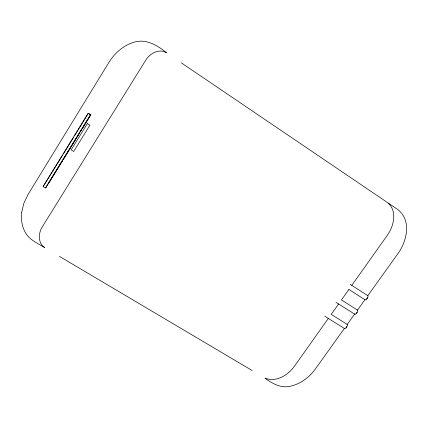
<?xml version="1.0" encoding="UTF-8"?>
<svg xmlns="http://www.w3.org/2000/svg" width="428" height="428" viewBox="0 0 428 428"><rect width="100%" height="100%" fill="white"/><g stroke="black" fill="none" stroke-linecap="round" stroke-linejoin="round"><path stroke-width="0.64" d="M346.899 326.639L345.674 328.217A2.482 1.049 -58.4 0 1 344.385 328.442L315.436 368.899C309.562 376.977 301.184 383.531 291.388 385.981C281.763 388.843 272.443 383.836 264.996 378.133C276.049 382.707 288.151 375.094 294.48 366.154L328.356 318.405M357.193 312.258L355.957 313.852A2.488 1.054 -57.6 0 1 354.491 313.842M367.566 297.77L366.315 299.381A2.498 1.065 -56.8 0 1 364.795 299.44M46.101 187.507L45.443 187.956L43.126 186.533L88.141 113.302L88.591 113.233M62.606 155.171L43.126 186.533M63.307 154.037L73.75 137.051M74.445 135.917L88.366 113.265L90.688 114.758L45.775 187.726M45.443 187.956L90.469 114.8L90.907 114.72L82.508 128.368M49.252 182.387L60.455 164.191M61.156 163.052L62.552 160.778M63.253 159.644L74.108 142.016M74.804 140.876L79.704 132.915M80.405 131.781L81.807 129.502M338.591 303.982L331.213 314.382L347.242 324.445L354.619 314.131M351.8 285.364L387.18 235.496C393.701 226.466 397.452 211.646 388.271 203.097M366.625 299.081L367.77 297.348A2.498 1.065 -56.8 0 0 367.834 295.657L397.751 253.852C406.921 241.526 411.832 220.222 397.762 209.527L181.328 62.846M356.262 313.558L357.396 311.835A2.488 1.054 -57.6 0 0 357.268 309.963M345.979 327.928L347.108 326.216A2.482 1.049 -58.4 0 0 347.017 324.29M59.508 256.404L252.097 370.493M324.804 316.206L344.604 328.602M335.985 302.334L354.855 314.28M88.141 113.302L90.469 114.8M350.131 284.288L367.834 295.657M21.678 212.454C20.881 219.505 21.946 226.899 25.627 233.051C29.874 240.295 38.087 243.398 44.828 247.71C37.728 243.313 38.242 233.046 42.351 226.744L145.493 60.583C149.484 53.725 158.954 48.006 166.508 52.799C156.536 44.507 144.231 37.605 131.209 43.185C121.82 46.78 114.148 53.955 108.883 62.418L28.034 194.499L23.84 203.279L21.678 212.454M87.355 123.606L71.171 149.88L73.696 151.464L89.885 125.222L87.355 123.606M348.9 289.446L341.469 299.926L357.498 310.107L364.94 299.712L348.9 289.446"/></g></svg>
